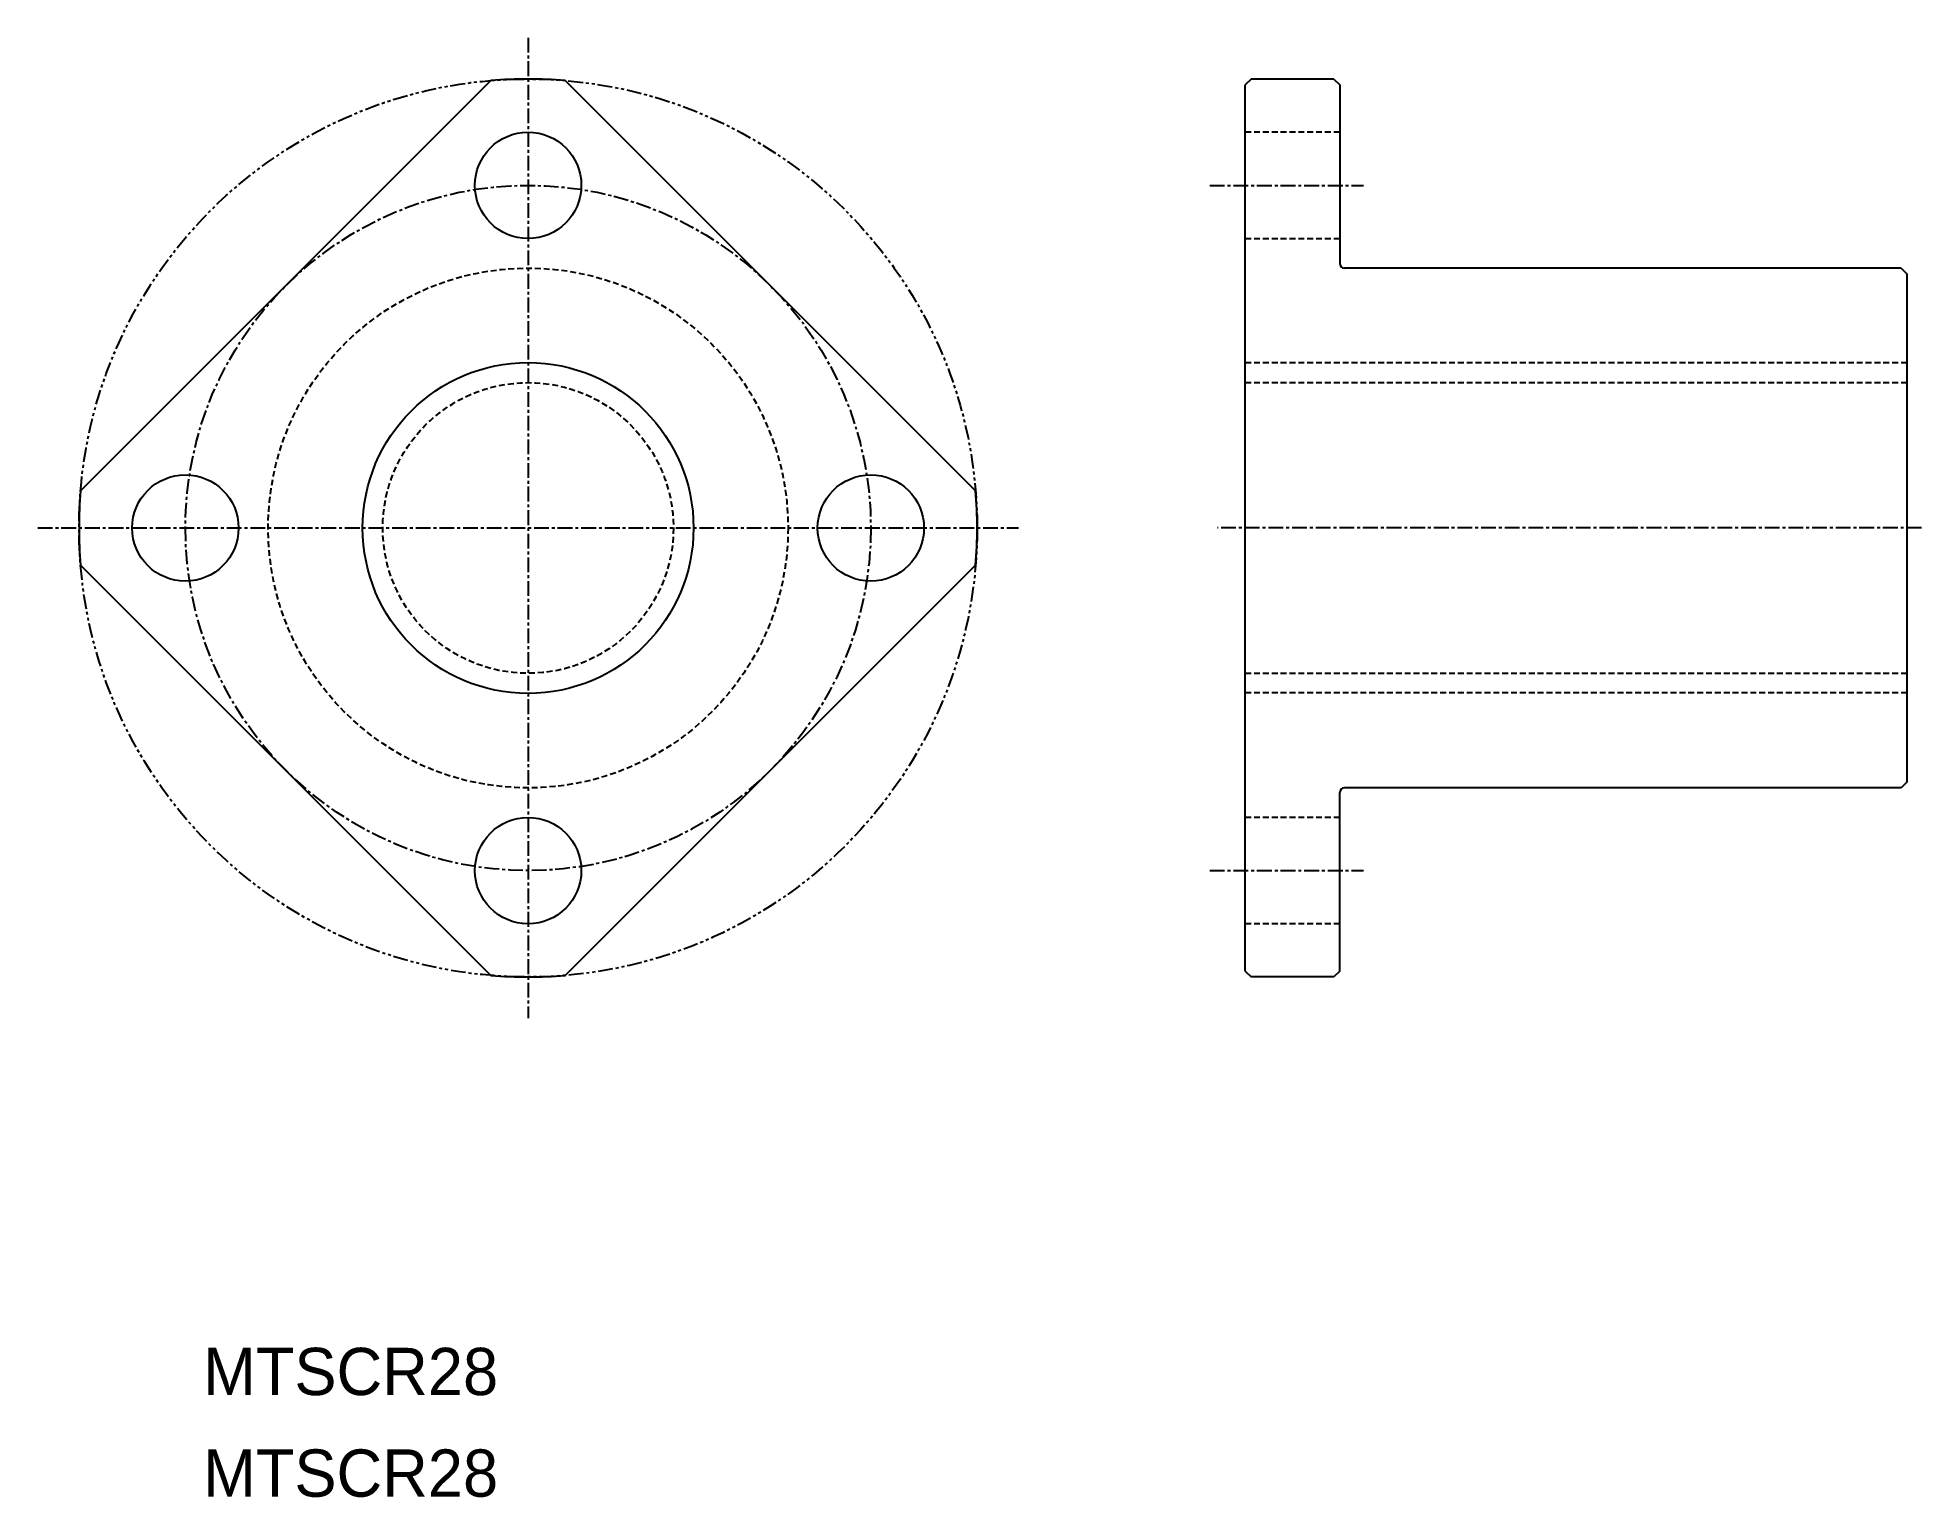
# Model space of a CAD drawing. Extents: x 312 to 472, y 139 to 263.
import ezdxf

# ---------------------------------------------------------------- set-up
doc = ezdxf.new("R2010")
doc.units = 0
for name, pattern in [('CENTER', [2, 1.25, -0.25, 0.25, -0.25]), ('DASHED', [0.75, 0.5, -0.25]), ('PHANTOM', [2.5, 1.25, -0.25, 0.25, -0.25, 0.25, -0.25])]:
    doc.linetypes.add(name, pattern=pattern)
doc.layers.get('0').update_dxf_attribs({"linetype": 'CONTINUOUS'})
doc.layers.add('CENTER', color=1, linetype='CENTER')

msp = doc.modelspace()

# ---------------------------------------------------------------- linework, layer by layer
at = {"color": 7, "linetype": 'CONTINUOUS'}
for p, q in [((350.86, 258.96), (316.13, 224.23)), ((391.87, 224.23), (357.14, 258.96)), ((415.18, 259.09), (414.68, 258.59)), ((414.68, 183.59), (414.68, 258.59)), ((422.18, 259.09), (415.18, 259.09)), ((422.18, 259.09), (422.68, 258.59)), ((422.68, 258.59), (422.68, 243.49)), ((470.18, 243.09), (423.08, 243.09)), ((470.18, 243.09), (470.68, 242.59)), ((470.68, 242.59), (470.68, 199.59)), ((316.13, 217.95), (350.86, 183.22)), ((357.14, 183.22), (391.87, 217.95)), ((470.68, 199.59), (470.18, 199.09)), ((422.68, 183.59), (422.68, 198.69)), ((470.18, 199.09), (423.08, 199.09)), ((414.68, 183.59), (415.18, 183.09)), ((422.68, 183.59), (422.18, 183.09)), ((422.18, 183.09), (415.18, 183.09))]:
    msp.add_line(p, q, dxfattribs=at)
at = {"color": 3, "linetype": 'DASHED'}
for p, q in [((422.68, 254.59), (414.68, 254.59)), ((414.68, 245.59), (422.68, 245.59)), ((414.68, 235.09), (470.68, 235.09)), ((414.68, 233.39), (470.68, 233.39)), ((414.68, 208.79), (470.68, 208.79)), ((414.68, 207.17), (470.68, 207.17)), ((422.68, 196.59), (414.68, 196.59)), ((422.68, 187.59), (414.68, 187.59))]:
    msp.add_line(p, q, dxfattribs=at)
at = {"color": 3, "linetype": 'PHANTOM'}
msp.add_circle((354, 221.09), 38, dxfattribs=at)
at = {"color": 7, "linetype": 'CONTINUOUS'}
for centre, radius in [((354, 250.09), 4.5), ((354, 221.09), 14), ((325, 221.09), 4.5), ((383, 221.09), 4.5), ((354, 192.09), 4.5)]:
    msp.add_circle(centre, radius, dxfattribs=at)
at = {"color": 3, "linetype": 'DASHED'}
for radius in [22, 12.3]:
    msp.add_circle((354, 221.09), radius, dxfattribs=at)
at = {"color": 7, "linetype": 'CONTINUOUS'}
for centre, radius, start, end in [((354, 221.09), 38, 85.2566, 94.7434), ((423.08, 243.49), 0.4, 180, 270), ((354, 221.09), 38, 175.2566, 184.7434), ((354, 221.09), 38, 355.2566, 4.7434), ((423.08, 198.69), 0.4, 90, 180), ((354, 221.09), 38, 265.2566, 274.7434)]:
    msp.add_arc(centre, radius, start, end, dxfattribs=at)
at = {"layer": 'CENTER', "color": 1, "linetype": 'CENTER'}
for p, q in [((354, 262.59), (354, 179.59)), ((411.68, 250.09), (424.68, 250.09)), ((312.5, 221.09), (395.5, 221.09)), ((471.9, 221.09), (412.35, 221.09)), ((411.68, 192.09), (424.68, 192.09))]:
    msp.add_line(p, q, dxfattribs=at)
msp.add_circle((354, 221.09), 29, dxfattribs=at)

# ---------------------------------------------------------------- texts
at = {"color": 7, "linetype": 'CONTINUOUS'}
for p in [(326.5, 147.7), (326.5, 139.1)]:
    msp.add_text('MTSCR28', height=4, dxfattribs=at).set_placement(p)

doc.saveas('drawing.dxf')
